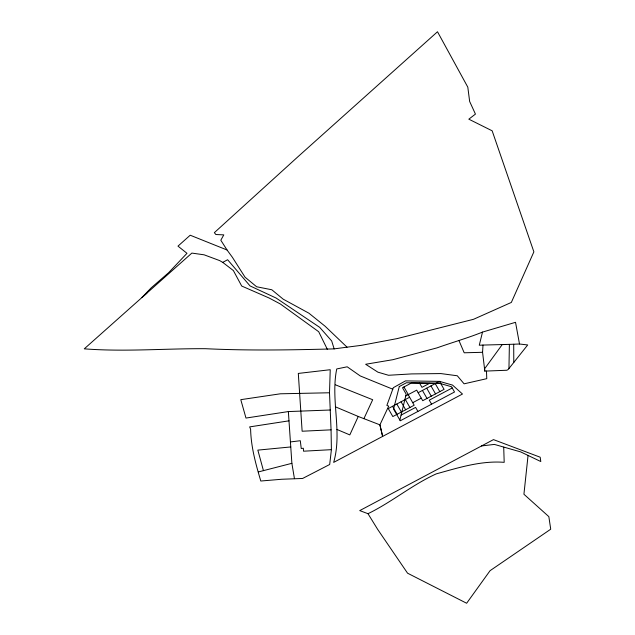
<?xml version="1.0" encoding="UTF-8"?>
<svg xmlns="http://www.w3.org/2000/svg" width="635" height="635" viewBox="0 0 635 635"><rect width="100%" height="100%" fill="white"/><g stroke="black" fill="none" stroke-linecap="round" stroke-linejoin="round"><path stroke-width="0.95" d="M508.952 368.53L509.389 344.368L519.501 344.011L527.701 344.948L508.135 369.554L506.825 370.253L484.822 371.11L482.568 352.298L482.997 345.067L509.389 344.368M329.509 392.771L330.232 369.713L298.307 373.428L302.133 431.228L331.065 429.839L329.509 392.771L280.384 393.795L240.784 399.669L245.983 418.06L288.361 411.567L330.383 410.004M382.627 436.404L379.913 424.847L388.699 406.162L386.874 405.4L393.327 387.675L405.495 380.897L439.507 381.373L452.541 385.096L462.478 394.033L333.669 462.391C342.511 431.697 330.406 400.002 336.733 368.951L347.194 366.8L360.235 375.936L392.779 389.191M528.05 455.525L523.923 494.244L548.846 516.644L550.72 529.201L490.069 570.682L466.638 603.25L407.559 573.191L377.682 529.407L367.99 513.699L359.735 510.603L493.49 439.611L540.187 457.216L540.798 461.542L520.708 451.914L494.379 444.413L481.513 445.945M331.065 429.839L331.399 449.667L329.692 464.495L302.593 478.472L281.686 479.258L260.802 481.02C255.77 464.098 251.023 447.024 250.611 429.228L249.642 426.895L288.996 420.83M519.501 344.011L515.533 322.318L482.505 332.097L479.274 345.234L482.997 345.067M399.859 420.045L406.186 394.2L402.487 387.731L411.313 383.048L440.015 383.453M382.635 436.404L379.913 424.847L358.251 416.465L349.814 434.904L336.915 429.45M363.887 418.687L372.681 399.725L335.407 384.81M146.86 293.14L141.883 297.553L151.178 287.853L168.497 272.828L186.984 253.317L177.983 246.134L190.206 235.22L227.036 249.984L232.378 257.278L245.047 277.177L256.635 286.766L271.812 289.766L283.194 299.172L308.888 313.182L325.104 326.231L347.043 347.17L361.283 345.353L397.081 338.614L473.512 319.302L511.334 302.443L533.876 251.857L492.157 130.81L468.82 119.174L475.44 114.094L469.646 101.457L467.812 87.162L437.499 31.75L298.077 156.623L214.352 232.656L215.868 234.521L223.798 234.871L220.813 240.228L227.036 249.984M367.99 513.699C391.779 502.126 412.234 484.791 436.261 473.869C458.414 467.773 480.949 460.502 504.19 462.336L503.714 447.175M334.153 348.885C291.306 350.004 248.372 350.742 205.542 348.702C165.116 348.456 124.643 351.957 84.28 348.837L191.865 253.087L204.121 254.818L219.662 260.596L222.734 262.382L227.608 259.739L250.047 285.917L276.106 298.037L319.707 327.358L331.676 340.947L334.153 348.885L347.043 347.17M405.733 395.962L416.695 390.144L422.727 400.701L444.079 389.366L439.515 381.373L418.155 392.7M429.593 383.302L421.965 387.35L419.576 383.159M409.615 397.24L388.263 408.567L392.835 416.568L414.187 405.233L408.154 394.676M412.726 402.677L421.267 398.145M401.114 415.092L415.615 407.392L417.917 411.424M452.223 387.969L429.276 400.145L431.586 404.177M486.481 371.07L486.767 378.666L464.098 383.826L457.303 375.777L440.904 373.578L411.647 373.912L388.501 375.269L377.92 372.173L365.649 364.268L393.017 359.664L436.936 347.893C452.064 342.503 467.527 338.122 482.505 332.097M258.334 471.948L291.878 463.32L288.361 411.567M290.425 441.944L300.299 440.714L301.244 448.508L303.339 448.246L303.546 451.199L331.399 449.667M290.766 446.945L257.842 450.12L263.438 470.638M482.568 352.298L464.193 352.79L459.034 340.725M505.666 344.511L502.221 344.599L484.553 368.864L484.822 371.11M358.251 416.465L335.344 406.797M222.734 262.382L233.378 270.573L241.689 286.028L269.065 297.982L280.352 303.982L318.699 331.724L327.422 349.504M435.245 383.635L439.809 391.636M430.974 385.905L435.539 393.898M426.704 388.168L431.268 396.169M422.426 390.438L426.998 398.431M403.939 386.961L408.305 394.597M405.344 399.502L409.916 407.495M401.074 401.772L405.646 409.765M396.804 404.035L401.376 412.036M392.533 406.305L397.105 414.298M291.878 463.32L294.442 478.655M513.707 344.281L513.786 362.442M399.28 386.548L393.581 409.059L400.28 420.783L454.525 392.001L451.517 386.739L439.166 383.207L406.448 382.746L399.28 386.548"/></g></svg>
